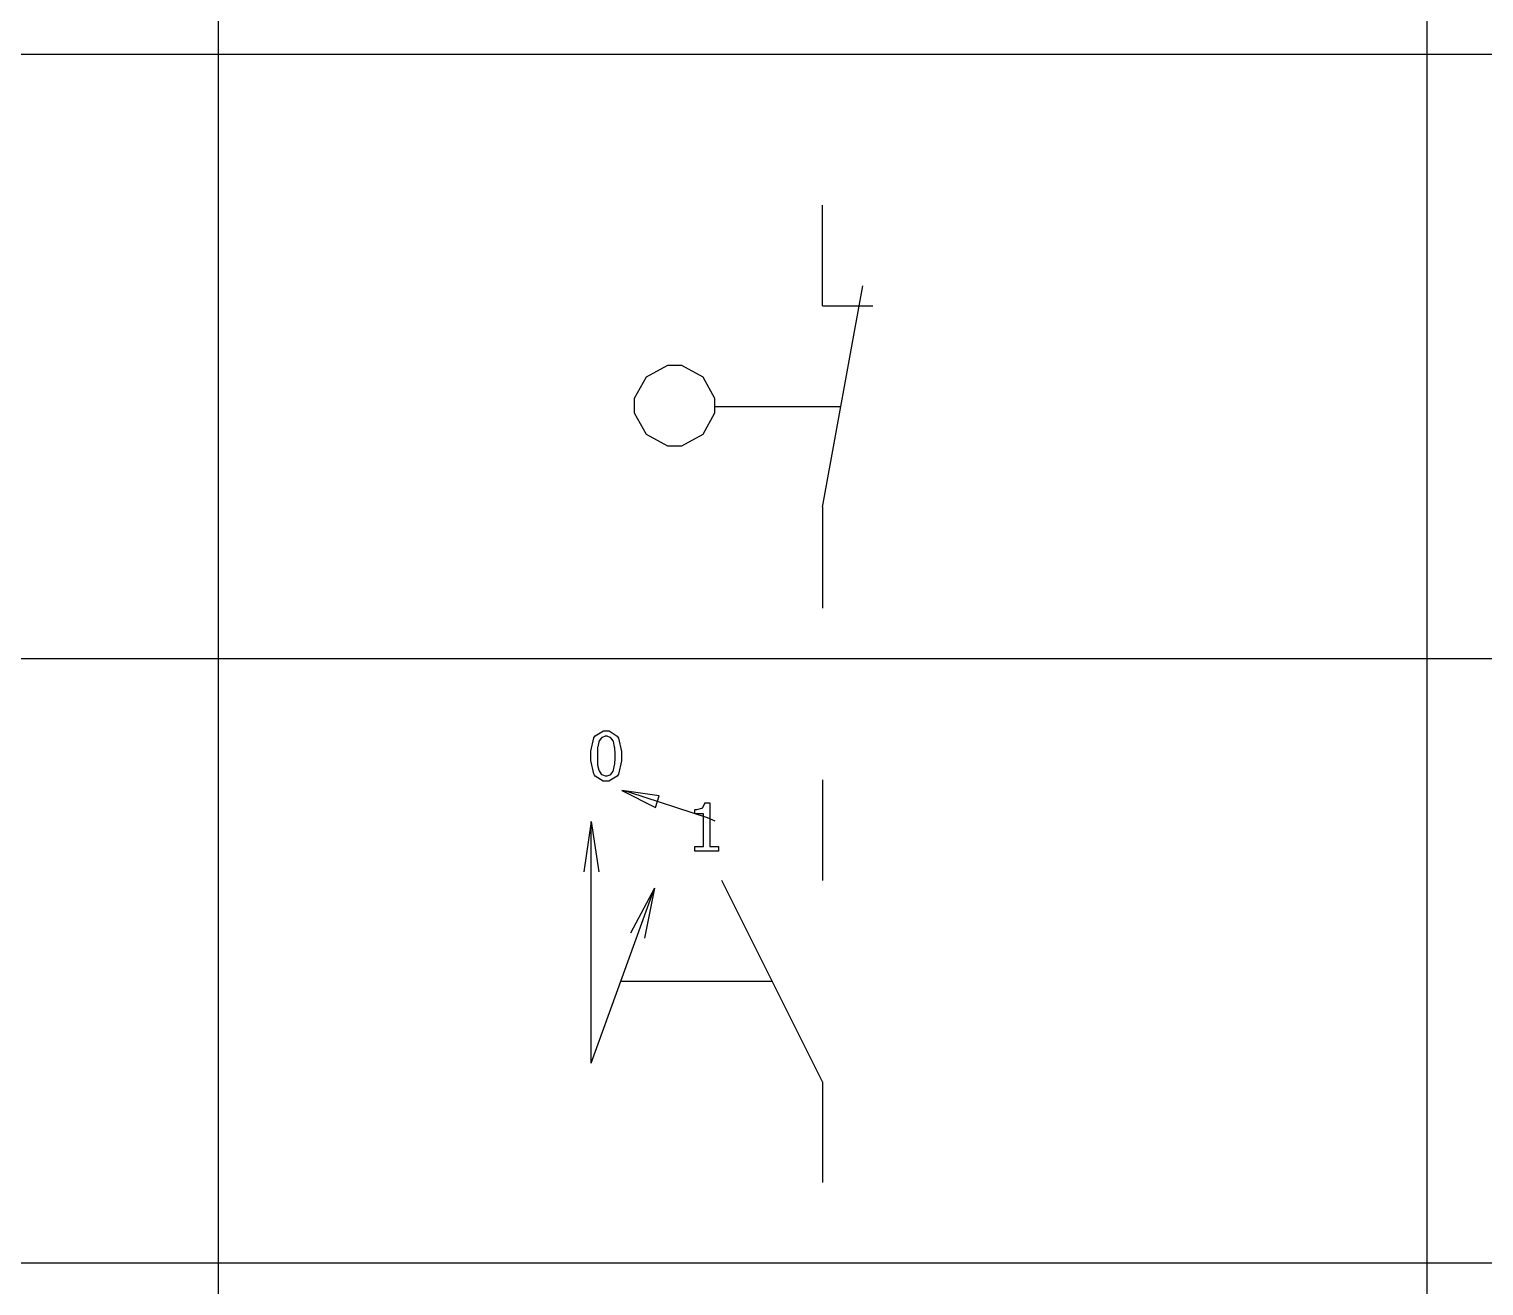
# Model space of a CAD drawing. Header units: millimetres. Extents: x 1974 to 2560, y 1429 to 1567.
# Drawn here: x 2485.623 to 2488.165, y 1520.299 to 1522.495 of the extents above; entities that cross this region are included whole.
import ezdxf

# ---------------------------------------------------------------- set-up
doc = ezdxf.new("R2010")
doc.units = ezdxf.units.MM
doc.layers.add('TEXTO', color=4, linetype='Continuous')

msp = doc.modelspace()

# ---------------------------------------------------------------- linework, layer by layer
at = {"layer": 'TEXTO', "color": 0}
for p, q in [((2485.9531, 1531.9544), (2485.9531, 1515.0586)), ((2488.0651, 1531.9544), (2488.0651, 1515.0586)), ((2507.7976, 1522.4505), (2478.9131, 1522.4505)), ((2487.0091, 1522.0112), (2487.0091, 1522.1872)), ((2487.0091, 1521.6593), (2487.0794, 1522.0464)), ((2487.0091, 1522.0112), (2487.097, 1522.0112)), ((2486.7382, 1521.9072), (2486.7008, 1521.8867)), ((2486.7507, 1521.9072), (2486.7382, 1521.9072)), ((2486.7631, 1521.9072), (2486.7507, 1521.9072)), ((2486.8005, 1521.8867), (2486.7631, 1521.9072)), ((2486.7008, 1521.8867), (2486.6802, 1521.8494)), ((2486.8211, 1521.8494), (2486.8005, 1521.8867)), ((2486.6802, 1521.8494), (2486.6802, 1521.8369)), ((2486.8211, 1521.8369), (2486.8211, 1521.8494)), ((2486.6802, 1521.8369), (2486.6802, 1521.8245)), ((2486.6802, 1521.8245), (2486.7008, 1521.7871)), ((2486.8005, 1521.7871), (2486.8211, 1521.8245)), ((2486.821, 1521.8352), (2487.041, 1521.8352)), ((2486.8211, 1521.8245), (2486.8211, 1521.8369)), ((2486.8211, 1521.8369), (2486.8211, 1521.8369)), ((2486.7008, 1521.7871), (2486.7382, 1521.7664)), ((2486.7382, 1521.7664), (2486.7507, 1521.7664)), ((2486.7507, 1521.7664), (2486.7631, 1521.7664)), ((2486.7631, 1521.7664), (2486.8005, 1521.7871)), ((2487.0091, 1521.6593), (2487.0091, 1521.4832)), ((2507.7976, 1521.3945), (2478.9131, 1521.3945)), ((2486.6095, 1521.2563), (2486.6107, 1521.258)), ((2486.6107, 1521.258), (2486.6118, 1521.2599)), ((2486.6118, 1521.2599), (2486.6262, 1521.2686)), ((2486.6228, 1521.2567), (2486.6188, 1521.2511)), ((2486.6234, 1521.257), (2486.6228, 1521.2567)), ((2486.6239, 1521.2573), (2486.6234, 1521.257)), ((2486.6291, 1521.2593), (2486.6239, 1521.2573)), ((2486.6262, 1521.2686), (2486.6311, 1521.2686)), ((2486.6311, 1521.2593), (2486.6291, 1521.2593)), ((2486.6311, 1521.2686), (2486.6362, 1521.2686)), ((2486.6328, 1521.2593), (2486.6311, 1521.2593)), ((2486.6383, 1521.2573), (2486.6328, 1521.2593)), ((2486.6362, 1521.2686), (2486.6505, 1521.2594)), ((2486.6388, 1521.257), (2486.6383, 1521.2573)), ((2486.6393, 1521.2567), (2486.6388, 1521.257)), ((2486.6432, 1521.2512), (2486.6393, 1521.2567)), ((2486.6505, 1521.2594), (2486.6516, 1521.2576)), ((2486.6516, 1521.2576), (2486.6526, 1521.2559)), ((2486.6041, 1521.233), (2486.6095, 1521.2563)), ((2486.6041, 1521.2245), (2486.6041, 1521.233)), ((2486.6162, 1521.2384), (2486.6157, 1521.228)), ((2486.6163, 1521.2406), (2486.6162, 1521.2395)), ((2486.6162, 1521.2395), (2486.6162, 1521.2384)), ((2486.6183, 1521.2496), (2486.6163, 1521.2406)), ((2486.6186, 1521.2503), (2486.6183, 1521.2496)), ((2486.6188, 1521.2511), (2486.6186, 1521.2503)), ((2486.6435, 1521.2504), (2486.6432, 1521.2512)), ((2486.6438, 1521.2498), (2486.6435, 1521.2504)), ((2486.6457, 1521.2408), (2486.6438, 1521.2498)), ((2486.6459, 1521.2398), (2486.6457, 1521.2408)), ((2486.646, 1521.2387), (2486.6459, 1521.2398)), ((2486.6466, 1521.2285), (2486.646, 1521.2387)), ((2486.6526, 1521.2559), (2486.6581, 1521.2326)), ((2486.6581, 1521.2326), (2486.6581, 1521.2247)), ((2486.6041, 1521.2168), (2486.6041, 1521.2245)), ((2486.6095, 1521.1933), (2486.6041, 1521.2168)), ((2486.6157, 1521.228), (2486.6157, 1521.2245)), ((2486.6157, 1521.2245), (2486.6157, 1521.2208)), ((2486.6157, 1521.2208), (2486.616, 1521.2109)), ((2486.616, 1521.2109), (2486.6162, 1521.2098)), ((2486.6162, 1521.2098), (2486.6162, 1521.2088)), ((2486.6162, 1521.2088), (2486.6182, 1521.1999)), ((2486.6438, 1521.1997), (2486.6457, 1521.2085)), ((2486.6457, 1521.2085), (2486.6459, 1521.2095)), ((2486.6459, 1521.2095), (2486.646, 1521.2106)), ((2486.646, 1521.2106), (2486.6466, 1521.2213)), ((2486.6466, 1521.2247), (2486.6466, 1521.2285)), ((2486.6466, 1521.2213), (2486.6466, 1521.2247)), ((2486.6581, 1521.2164), (2486.6526, 1521.1931)), ((2486.6581, 1521.2247), (2486.6581, 1521.2164)), ((2486.6581, 1521.2247), (2486.6581, 1521.2247)), ((2486.6106, 1521.1915), (2486.6095, 1521.1933)), ((2486.6117, 1521.1897), (2486.6106, 1521.1915)), ((2486.6259, 1521.1807), (2486.6117, 1521.1897)), ((2486.6182, 1521.1999), (2486.6186, 1521.1992)), ((2486.6186, 1521.1992), (2486.6188, 1521.1985)), ((2486.6188, 1521.1985), (2486.6226, 1521.1928)), ((2486.6226, 1521.1928), (2486.6232, 1521.1924)), ((2486.6232, 1521.1924), (2486.6237, 1521.1921)), ((2486.6237, 1521.1921), (2486.6293, 1521.19)), ((2486.6311, 1521.1807), (2486.6259, 1521.1807)), ((2486.6293, 1521.19), (2486.6311, 1521.19)), ((2486.6311, 1521.19), (2486.6331, 1521.19)), ((2486.6358, 1521.1807), (2486.6311, 1521.1807)), ((2486.6331, 1521.19), (2486.6383, 1521.192)), ((2486.6504, 1521.1895), (2486.6358, 1521.1807)), ((2486.6383, 1521.192), (2486.6388, 1521.1923)), ((2486.6388, 1521.1923), (2486.6393, 1521.1926)), ((2486.6393, 1521.1926), (2486.6433, 1521.1983)), ((2486.6433, 1521.1983), (2486.6435, 1521.199)), ((2486.6435, 1521.199), (2486.6438, 1521.1997)), ((2486.6435, 1521.199), (2486.6435, 1521.199)), ((2486.6516, 1521.1913), (2486.6504, 1521.1895)), ((2486.6526, 1521.1931), (2486.6516, 1521.1913)), ((2487.0091, 1521.1833), (2487.0091, 1521.0073)), ((2486.7237, 1521.1552), (2486.6586, 1521.1643)), ((2486.6586, 1521.1643), (2486.6586, 1521.1643)), ((2486.6586, 1521.1643), (2486.6586, 1521.1643)), ((2486.6586, 1521.1643), (2486.6586, 1521.1643)), ((2486.6586, 1521.1643), (2486.7173, 1521.1346)), ((2486.7237, 1521.1552), (2486.6586, 1521.1643)), ((2486.6586, 1521.1643), (2486.6586, 1521.1643)), ((2486.6586, 1521.1643), (2486.6586, 1521.1643)), ((2486.6586, 1521.1643), (2486.6586, 1521.1643)), ((2486.6586, 1521.1643), (2486.7173, 1521.1346)), ((2486.6725, 1521.1611), (2486.6586, 1521.1643)), ((2486.8084, 1521.1165), (2486.6725, 1521.1611)), ((2486.7173, 1521.1346), (2486.7237, 1521.1552)), ((2486.7173, 1521.1346), (2486.7237, 1521.1552)), ((2486.7237, 1521.1552), (2486.7237, 1521.1552)), ((2486.7237, 1521.1552), (2486.7237, 1521.1552)), ((2486.7173, 1521.1346), (2486.7173, 1521.1346)), ((2486.7173, 1521.1346), (2486.7173, 1521.1346)), ((2486.7861, 1521.1235), (2486.7861, 1521.1312)), ((2486.7861, 1521.1312), (2486.7893, 1521.1312)), ((2486.7893, 1521.1312), (2486.7981, 1521.1333)), ((2486.7981, 1521.1333), (2486.7989, 1521.1336)), ((2486.7989, 1521.1336), (2486.7996, 1521.1341)), ((2486.7996, 1521.1341), (2486.8034, 1521.1419)), ((2486.8034, 1521.1419), (2486.8035, 1521.143)), ((2486.8035, 1521.143), (2486.8123, 1521.143)), ((2486.8123, 1521.143), (2486.8123, 1521.0668)), ((2486.6051, 1521.1104), (2486.5921, 1521.0223)), ((2486.6051, 1521.1104), (2486.6182, 1521.0223)), ((2486.6051, 1520.688), (2486.6051, 1521.1104)), ((2486.8014, 1521.1235), (2486.7861, 1521.1235)), ((2486.8014, 1521.0668), (2486.8014, 1521.1235)), ((2486.8216, 1521.1108), (2486.8084, 1521.1165)), ((2486.7861, 1521.0583), (2486.7861, 1521.0668)), ((2486.7861, 1521.0668), (2486.8014, 1521.0668)), ((2486.8272, 1521.0583), (2486.7861, 1521.0583)), ((2486.8123, 1521.0668), (2486.8272, 1521.0668)), ((2486.8272, 1521.0668), (2486.8272, 1521.0583)), ((2486.8272, 1521.0668), (2486.8272, 1521.0668)), ((2487.0091, 1520.6554), (2486.8331, 1521.0073)), ((2486.6051, 1520.688), (2486.7158, 1520.9937)), ((2486.7158, 1520.9937), (2486.6735, 1520.9154)), ((2486.7158, 1520.9937), (2486.6981, 1520.9064)), ((2486.657, 1520.8313), (2486.9211, 1520.8313)), ((2487.0091, 1520.6554), (2487.0091, 1520.4794)), ((2507.7976, 1520.3385), (2478.9131, 1520.3385))]:
    msp.add_line(p, q, dxfattribs=at)

doc.saveas('drawing.dxf')
